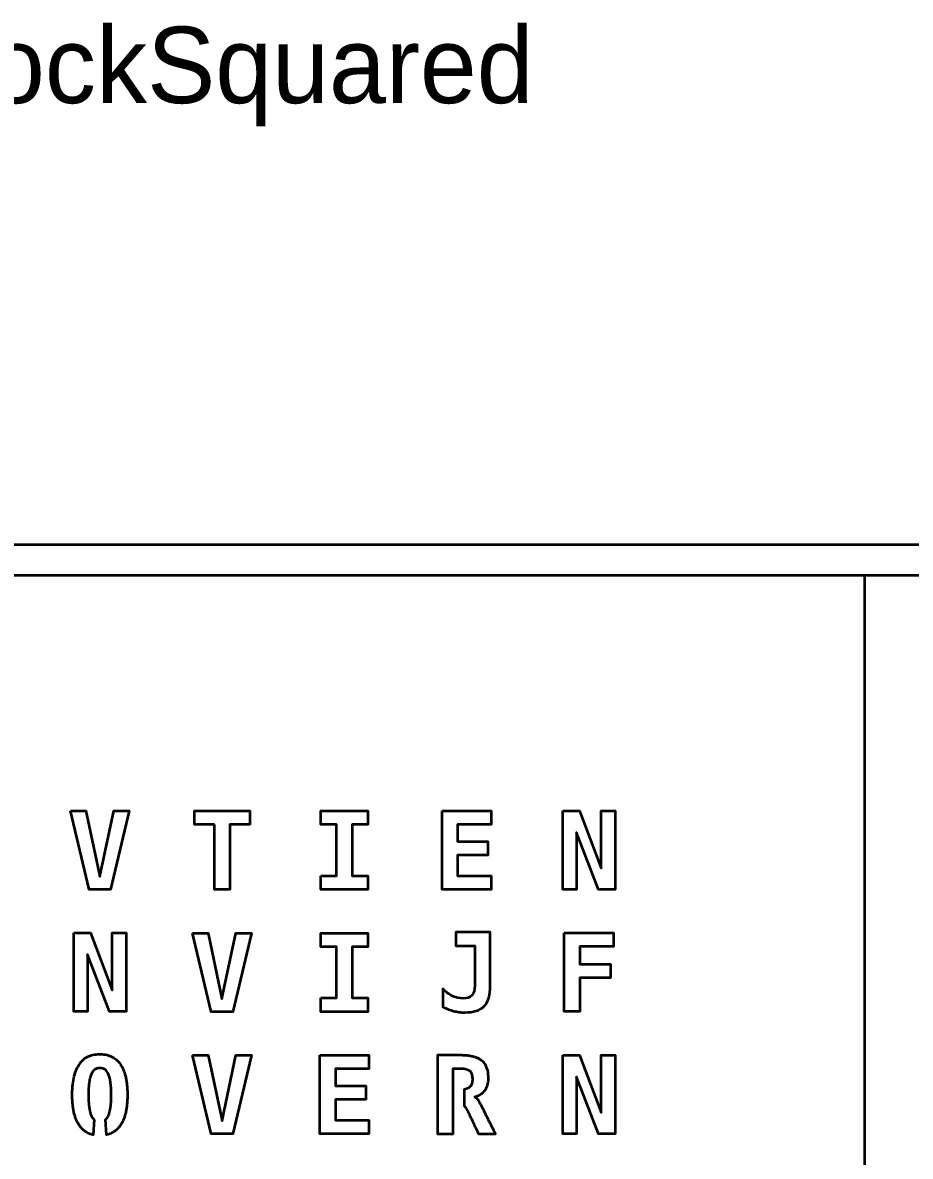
# Model space of a CAD drawing. Header units: inches. Extents: x 0 to 900, y -600 to 85.
# Drawn here: x 157.5 to 302.5, y -100 to 85.3 of the extents above; entities that cross this region are included whole.
import ezdxf

# ---------------------------------------------------------------- set-up
doc = ezdxf.new("R2010")
doc.units = ezdxf.units.IN
doc.header["$MEASUREMENT"] = 0
for name, color, linetype in [('01_SNIJLIJNEN', 7, 'Continuous'), ('04_WERKBLAD', 7, 'Continuous'), ('05_TEKSTEN_INSTRUCTIES', 7, 'Continuous')]:
    doc.layers.add(name, color=color, linetype=linetype)

msp = doc.modelspace()

# ---------------------------------------------------------------- linework, layer by layer
at = {"layer": '01_SNIJLIJNEN', "color": 7, "lineweight": 35, "true_color": 0xffffff}
msp.add_lwpolyline([(895, -595), (5, -595), (5, -5), (895, -5), (895, -595)], dxfattribs=at)
at = {"layer": '01_SNIJLIJNEN', "color": 5, "lineweight": 35, "true_color": 0x0000ff}
for points in [[(895, -595), (5, -595), (5, -5), (895, -5), (895, -595)], [(295, -5), (295, -295)], [(165.29, -43.54), (167.84, -43.54), (170.1, -54.28), (172.37, -43.54), (174.92, -43.54), (171.87, -56.4), (168.34, -56.4), (165.29, -43.54)], [(188.81, -45.76), (185.55, -45.76), (185.55, -43.54), (194.62, -43.54), (194.62, -45.76), (191.35, -45.76), (191.35, -56.4), (188.81, -56.4), (188.81, -45.76)], [(206.22, -54.16), (208.78, -54.16), (208.78, -45.78), (206.22, -45.78), (206.22, -43.54), (213.87, -43.54), (213.87, -45.78), (211.32, -45.78), (211.32, -54.16), (213.87, -54.16), (213.87, -56.4), (206.22, -56.4), (206.22, -54.16)], [(226.01, -43.54), (234.02, -43.54), (234.02, -45.78), (228.55, -45.78), (228.55, -48.56), (233.5, -48.56), (233.5, -50.79), (228.55, -50.79), (228.55, -54.16), (234.02, -54.16), (234.02, -56.4), (226.01, -56.4), (226.01, -43.54)], [(245.71, -43.54), (248.44, -43.54), (252.02, -52.89), (252.02, -43.54), (254.26, -43.54), (254.26, -56.4), (251.55, -56.4), (247.95, -47.06), (247.95, -56.4), (245.71, -56.4), (245.71, -43.54)], [(165.83, -63.5), (168.56, -63.5), (172.14, -72.85), (172.14, -63.5), (174.38, -63.5), (174.38, -76.36), (171.67, -76.36), (168.07, -67.02), (168.07, -76.36), (165.83, -76.36), (165.83, -63.5)], [(185.23, -63.51), (187.79, -63.51), (190.05, -74.25), (192.31, -63.51), (194.87, -63.51), (191.81, -76.37), (188.29, -76.37), (185.23, -63.51)], [(206.22, -74.13), (208.78, -74.13), (208.78, -65.75), (206.22, -65.75), (206.22, -63.51), (213.87, -63.51), (213.87, -65.75), (211.32, -65.75), (211.32, -74.13), (213.87, -74.13), (213.87, -76.37), (206.22, -76.37), (206.22, -74.13)], [(245.98, -63.5), (253.99, -63.5), (253.99, -65.74), (248.52, -65.74), (248.52, -68.6), (253.5, -68.6), (253.5, -70.84), (248.52, -70.84), (248.52, -76.36), (245.98, -76.36), (245.98, -63.5)], [(185.26, -83.48), (187.81, -83.48), (190.07, -94.22), (192.34, -83.48), (194.89, -83.48), (191.84, -96.34), (188.31, -96.34), (185.26, -83.48)], [(206.04, -83.48), (214.05, -83.48), (214.05, -85.71), (208.58, -85.71), (208.58, -88.49), (213.53, -88.49), (213.53, -90.73), (208.58, -90.73), (208.58, -94.09), (214.05, -94.09), (214.05, -96.33), (206.04, -96.33), (206.04, -83.48)], [(245.71, -83.48), (248.44, -83.48), (252.02, -92.83), (252.02, -83.48), (254.26, -83.48), (254.26, -96.34), (251.55, -96.34), (247.95, -87), (247.95, -96.34), (245.71, -96.34), (245.71, -83.48)]]:
    msp.add_lwpolyline(points, dxfattribs=at)
for points, knots in [([(229.72, -76.49), (229.39, -76.49), (229.08, -76.47), (228.81, -76.43), (228.53, -76.39), (228.24, -76.34), (227.95, -76.26), (227.65, -76.19), (227.36, -76.1), (227.07, -75.99), (226.77, -75.89), (226.47, -75.76), (226.15, -75.6), (226.15, -75.6), (226.15, -72.66), (226.15, -72.66), (226.39, -72.91), (226.65, -73.14), (226.91, -73.33), (227.18, -73.52), (227.45, -73.68), (227.73, -73.81), (228.28, -74.07), (228.85, -74.21), (229.43, -74.21), (230.09, -74.21), (230.57, -74.04), (230.88, -73.71), (231.19, -73.37), (231.35, -72.84), (231.35, -72.11), (231.35, -72.11), (231.35, -65.62), (231.35, -65.62), (231.35, -65.62), (228.24, -65.62), (228.24, -65.62), (228.24, -65.62), (228.24, -63.38), (228.24, -63.38), (228.24, -63.38), (233.89, -63.38), (233.89, -63.38), (233.89, -63.38), (233.89, -72.11), (233.89, -72.11), (233.89, -73.68), (233.56, -74.8), (232.91, -75.47), (232.57, -75.82), (232.13, -76.07), (231.58, -76.24), (231.04, -76.4), (230.41, -76.49), (229.72, -76.49)], [0, 0, 0, 0, 1, 1, 1, 2, 2, 2, 3, 3, 3, 4, 4, 4, 5, 5, 5, 6, 6, 6, 7, 7, 7, 8, 8, 8, 9, 9, 9, 10, 10, 10, 11, 11, 11, 12, 12, 12, 13, 13, 13, 14, 14, 14, 15, 15, 15, 16, 16, 16, 17, 17, 17, 18, 18, 18, 18]), ([(169.17, -94.01), (169.15, -93.98), (169.12, -93.96), (169.09, -93.93), (169.07, -93.9), (169.04, -93.87), (169.01, -93.84), (168.99, -93.81), (168.96, -93.78), (168.94, -93.75), (168.92, -93.72), (168.89, -93.68), (168.87, -93.65), (168.85, -93.61), (168.82, -93.58), (168.8, -93.54), (168.78, -93.5), (168.76, -93.46), (168.74, -93.42), (168.72, -93.38), (168.7, -93.34), (168.68, -93.3), (168.66, -93.25), (168.65, -93.21), (168.63, -93.16), (168.61, -93.12), (168.59, -93.07), (168.58, -93.02), (168.56, -92.97), (168.55, -92.92), (168.53, -92.87), (168.52, -92.81), (168.5, -92.76), (168.49, -92.7), (168.47, -92.65), (168.46, -92.59), (168.45, -92.53), (168.43, -92.47), (168.42, -92.41), (168.41, -92.35), (168.4, -92.28), (168.39, -92.22), (168.38, -92.15), (168.37, -92.09), (168.36, -92.02), (168.35, -91.95), (168.34, -91.88), (168.33, -91.81), (168.32, -91.74), (168.31, -91.66), (168.31, -91.59), (168.3, -91.51), (168.29, -91.43), (168.29, -91.36), (168.28, -91.28), (168.27, -91.2), (168.27, -91.12), (168.26, -91.03), (168.26, -90.95), (168.26, -90.86), (168.25, -90.78), (168.25, -90.69), (168.25, -90.6), (168.24, -90.51), (168.24, -90.42), (168.24, -90.33), (168.24, -90.24), (168.24, -90.15), (168.24, -90.05), (168.24, -89.95), (168.24, -89.86), (168.24, -89.76), (168.24, -89.67), (168.24, -89.58), (168.24, -89.49), (168.24, -89.4), (168.25, -89.31), (168.25, -89.22), (168.25, -89.13), (168.26, -89.05), (168.26, -88.96), (168.26, -88.88), (168.27, -88.8), (168.27, -88.71), (168.28, -88.64), (168.29, -88.56), (168.29, -88.48), (168.3, -88.4), (168.31, -88.33), (168.31, -88.25), (168.32, -88.18), (168.33, -88.11), (168.34, -88.03), (168.35, -87.96), (168.36, -87.9), (168.37, -87.83), (168.38, -87.76), (168.39, -87.7), (168.4, -87.63), (168.41, -87.57), (168.42, -87.51), (168.43, -87.44), (168.45, -87.39), (168.46, -87.33), (168.47, -87.27), (168.49, -87.21), (168.5, -87.16), (168.52, -87.1), (168.53, -87.05), (168.55, -87), (168.56, -86.95), (168.58, -86.9), (168.58, -86.9), (168.68, -86.62), (168.68, -86.62), (168.68, -86.62), (168.77, -86.44), (168.77, -86.44), (168.77, -86.44), (168.87, -86.27), (168.87, -86.27), (168.87, -86.27), (168.97, -86.12), (168.97, -86.12), (168.97, -86.12), (169.09, -85.99), (169.09, -85.99), (169.09, -85.99), (169.21, -85.88), (169.21, -85.88), (169.21, -85.88), (169.34, -85.78), (169.34, -85.78), (169.34, -85.78), (169.48, -85.7), (169.48, -85.7), (169.48, -85.7), (169.63, -85.65), (169.63, -85.65), (169.63, -85.65), (169.8, -85.61), (169.8, -85.61), (169.8, -85.61), (169.98, -85.58), (169.98, -85.58), (169.98, -85.58), (170.1, -85.58), (170.1, -85.58), (170.1, -85.58), (170.34, -85.6), (170.34, -85.6), (170.34, -85.6), (170.56, -85.65), (170.56, -85.65), (170.56, -85.65), (170.76, -85.73), (170.76, -85.73), (170.76, -85.73), (170.95, -85.84), (170.95, -85.84), (170.95, -85.84), (171.12, -85.99), (171.12, -85.99), (171.12, -85.99), (171.27, -86.17), (171.27, -86.17), (171.27, -86.17), (171.41, -86.38), (171.41, -86.38), (171.41, -86.38), (171.53, -86.62), (171.53, -86.62), (171.53, -86.62), (171.63, -86.9), (171.63, -86.9), (171.63, -86.9), (171.72, -87.21), (171.72, -87.21), (171.72, -87.21), (171.8, -87.57), (171.8, -87.57), (171.8, -87.57), (171.86, -87.96), (171.86, -87.96), (171.86, -87.96), (171.91, -88.4), (171.91, -88.4), (171.91, -88.4), (171.95, -88.88), (171.95, -88.88), (171.95, -88.88), (171.97, -89.4), (171.97, -89.4), (171.97, -89.49), (171.97, -89.58), (171.97, -89.67), (171.97, -89.76), (171.97, -89.86), (171.97, -89.95), (171.97, -90.05), (171.97, -90.15), (171.97, -90.24), (171.97, -90.33), (171.97, -90.42), (171.97, -90.51), (171.96, -90.6), (171.96, -90.69), (171.96, -90.78), (171.95, -90.86), (171.95, -90.95), (171.95, -91.03), (171.94, -91.12), (171.94, -91.2), (171.93, -91.28), (171.92, -91.36), (171.92, -91.43), (171.91, -91.51), (171.9, -91.59), (171.9, -91.66), (171.89, -91.74), (171.88, -91.81), (171.87, -91.88), (171.86, -91.95), (171.85, -92.02), (171.84, -92.09), (171.83, -92.15), (171.82, -92.22), (171.81, -92.28), (171.8, -92.35), (171.79, -92.41), (171.78, -92.47), (171.76, -92.53), (171.75, -92.59), (171.74, -92.65), (171.72, -92.7), (171.71, -92.76), (171.69, -92.81), (171.68, -92.87), (171.66, -92.92), (171.65, -92.97), (171.63, -93.02), (171.62, -93.07), (171.6, -93.12), (171.58, -93.16), (171.56, -93.21), (171.55, -93.25), (171.53, -93.3), (171.51, -93.34), (171.49, -93.38), (171.47, -93.42), (171.45, -93.46), (171.43, -93.5), (171.41, -93.54), (171.39, -93.58), (171.36, -93.61), (171.34, -93.65), (171.32, -93.68), (171.29, -93.72), (171.27, -93.75), (171.25, -93.78), (171.22, -93.81), (171.2, -93.84), (171.17, -93.87), (171.14, -93.9), (171.12, -93.93), (171.09, -93.96), (171.06, -93.98), (171.03, -94.01), (171.03, -94.01), (171.17, -96.5), (171.17, -96.5), (171.21, -96.49), (171.26, -96.48), (171.3, -96.47), (171.34, -96.46), (171.38, -96.45), (171.42, -96.44), (171.46, -96.43), (171.5, -96.42), (171.54, -96.41), (171.57, -96.39), (171.61, -96.38), (171.65, -96.37), (171.69, -96.35), (171.73, -96.34), (171.76, -96.33), (171.8, -96.31), (171.84, -96.3), (171.88, -96.28), (171.91, -96.26), (171.95, -96.25), (171.98, -96.23), (172.02, -96.21), (172.05, -96.2), (172.09, -96.18), (172.12, -96.16), (172.16, -96.14), (172.19, -96.12), (172.23, -96.1), (172.26, -96.08), (172.29, -96.06), (172.33, -96.04), (172.36, -96.02), (172.39, -96), (172.43, -95.98), (172.46, -95.96), (172.49, -95.94), (172.52, -95.92), (172.55, -95.89), (172.58, -95.87), (172.62, -95.85), (172.65, -95.82), (172.68, -95.8), (172.71, -95.77), (172.74, -95.75), (172.77, -95.73), (172.8, -95.7), (172.83, -95.67), (172.86, -95.65), (172.88, -95.62), (172.91, -95.6), (172.94, -95.57), (172.97, -95.54), (173, -95.51), (173.02, -95.49), (173.05, -95.46), (173.08, -95.43), (173.11, -95.4), (173.13, -95.37), (173.16, -95.34), (173.18, -95.31), (173.21, -95.28), (173.24, -95.25), (173.26, -95.22), (173.29, -95.19), (173.31, -95.16), (173.34, -95.13), (173.36, -95.09), (173.38, -95.06), (173.41, -95.03), (173.43, -95), (173.45, -94.96), (173.48, -94.93), (173.52, -94.86), (173.57, -94.78), (173.61, -94.71), (173.66, -94.64), (173.7, -94.56), (173.74, -94.48), (173.78, -94.4), (173.82, -94.32), (173.86, -94.24), (173.9, -94.15), (173.94, -94.07), (173.97, -93.98), (174.01, -93.9), (174.04, -93.81), (174.08, -93.72), (174.11, -93.62), (174.14, -93.53), (174.17, -93.44), (174.2, -93.34), (174.23, -93.24), (174.25, -93.14), (174.28, -93.05), (174.3, -92.94), (174.33, -92.84), (174.35, -92.74), (174.37, -92.63), (174.39, -92.52), (174.41, -92.42), (174.43, -92.31), (174.45, -92.19), (174.47, -92.08), (174.49, -91.97), (174.5, -91.85), (174.52, -91.74), (174.53, -91.62), (174.54, -91.5), (174.55, -91.38), (174.56, -91.26), (174.57, -91.13), (174.58, -91.01), (174.59, -90.88), (174.59, -90.76), (174.6, -90.63), (174.6, -90.5), (174.61, -90.37), (174.61, -90.23), (174.61, -90.1), (174.61, -89.96), (174.61, -89.83), (174.61, -89.69), (174.61, -89.56), (174.6, -89.42), (174.6, -89.29), (174.59, -89.16), (174.59, -89.04), (174.58, -88.91), (174.57, -88.78), (174.56, -88.66), (174.55, -88.54), (174.54, -88.42), (174.53, -88.3), (174.52, -88.18), (174.5, -88.06), (174.49, -87.95), (174.47, -87.83), (174.45, -87.72), (174.43, -87.61), (174.41, -87.5), (174.39, -87.39), (174.37, -87.28), (174.35, -87.18), (174.33, -87.07), (174.3, -86.97), (174.28, -86.87), (174.25, -86.77), (174.23, -86.67), (174.2, -86.57), (174.17, -86.48), (174.14, -86.38), (174.11, -86.29), (174.08, -86.2), (174.04, -86.11), (174.01, -86.02), (173.97, -85.93), (173.94, -85.84), (173.9, -85.76), (173.86, -85.68), (173.82, -85.59), (173.78, -85.51), (173.74, -85.43), (173.7, -85.36), (173.66, -85.28), (173.61, -85.2), (173.57, -85.13), (173.52, -85.06), (173.48, -84.99), (173.45, -84.95), (173.43, -84.92), (173.41, -84.89), (173.41, -84.89), (173.25, -84.69), (173.25, -84.69), (173.25, -84.69), (173.1, -84.51), (173.1, -84.51), (173.1, -84.51), (172.93, -84.34), (172.93, -84.34), (172.93, -84.34), (172.75, -84.18), (172.75, -84.18), (172.75, -84.18), (172.57, -84.04), (172.57, -84.04), (172.57, -84.04), (172.37, -83.9), (172.37, -83.9), (172.37, -83.9), (172.17, -83.78), (172.17, -83.78), (172.17, -83.78), (171.96, -83.68), (171.96, -83.68), (171.96, -83.68), (171.74, -83.58), (171.74, -83.58), (171.74, -83.58), (171.51, -83.51), (171.51, -83.51), (171.51, -83.51), (171.28, -83.44), (171.28, -83.44), (171.28, -83.44), (171.03, -83.39), (171.03, -83.39), (171.03, -83.39), (170.78, -83.35), (170.78, -83.35), (170.78, -83.35), (170.51, -83.32), (170.51, -83.32), (170.51, -83.32), (170.24, -83.31), (170.24, -83.31), (170.24, -83.31), (169.97, -83.31), (169.97, -83.31), (169.97, -83.31), (169.71, -83.32), (169.71, -83.32), (169.71, -83.32), (169.46, -83.34), (169.46, -83.34), (169.46, -83.34), (169.21, -83.38), (169.21, -83.38), (169.21, -83.38), (168.98, -83.43), (168.98, -83.43), (168.98, -83.43), (168.74, -83.49), (168.74, -83.49), (168.74, -83.49), (168.52, -83.57), (168.52, -83.57), (168.52, -83.57), (168.3, -83.65), (168.3, -83.65), (168.3, -83.65), (168.08, -83.75), (168.08, -83.75), (168.08, -83.75), (167.88, -83.86), (167.88, -83.86), (167.88, -83.86), (167.68, -83.99), (167.68, -83.99), (167.68, -83.99), (167.49, -84.14), (167.49, -84.14), (167.49, -84.14), (167.31, -84.3), (167.31, -84.3), (167.31, -84.3), (167.14, -84.47), (167.14, -84.47), (167.14, -84.47), (166.97, -84.66), (166.97, -84.66), (166.97, -84.66), (166.82, -84.87), (166.82, -84.87), (166.82, -84.87), (166.67, -85.09), (166.67, -85.09), (166.67, -85.09), (166.54, -85.32), (166.54, -85.32), (166.54, -85.32), (166.41, -85.55), (166.41, -85.55), (166.41, -85.55), (166.29, -85.8), (166.29, -85.8), (166.29, -85.8), (166.19, -86.07), (166.19, -86.07), (166.19, -86.07), (166.09, -86.34), (166.09, -86.34), (166.09, -86.34), (166, -86.63), (166, -86.63), (166, -86.63), (165.92, -86.93), (165.92, -86.93), (165.92, -86.93), (165.85, -87.24), (165.85, -87.24), (165.85, -87.24), (165.79, -87.56), (165.79, -87.56), (165.79, -87.56), (165.73, -87.89), (165.73, -87.89), (165.73, -87.89), (165.69, -88.24), (165.69, -88.24), (165.69, -88.24), (165.65, -88.6), (165.65, -88.6), (165.65, -88.6), (165.63, -88.98), (165.63, -88.98), (165.63, -88.98), (165.61, -89.36), (165.61, -89.36), (165.61, -89.36), (165.6, -89.76), (165.6, -89.76), (165.6, -89.83), (165.6, -89.89), (165.6, -89.96), (165.6, -90.1), (165.6, -90.23), (165.6, -90.37), (165.61, -90.5), (165.61, -90.63), (165.62, -90.76), (165.62, -90.89), (165.63, -91.01), (165.64, -91.14), (165.65, -91.26), (165.66, -91.38), (165.67, -91.5), (165.68, -91.62), (165.7, -91.74), (165.71, -91.86), (165.73, -91.97), (165.74, -92.09), (165.76, -92.2), (165.78, -92.31), (165.8, -92.42), (165.82, -92.53), (165.84, -92.64), (165.86, -92.74), (165.88, -92.85), (165.91, -92.95), (165.93, -93.05), (165.96, -93.15), (165.99, -93.25), (166.02, -93.35), (166.05, -93.44), (166.07, -93.54), (166.11, -93.63), (166.14, -93.72), (166.17, -93.81), (166.21, -93.9), (166.24, -93.99), (166.28, -94.08), (166.31, -94.16), (166.35, -94.25), (166.39, -94.33), (166.43, -94.41), (166.47, -94.49), (166.52, -94.57), (166.56, -94.64), (166.6, -94.72), (166.65, -94.79), (166.69, -94.87), (166.74, -94.94), (166.76, -94.97), (166.79, -95), (166.81, -95.04), (166.83, -95.07), (166.86, -95.1), (166.88, -95.13), (166.91, -95.16), (166.93, -95.2), (166.95, -95.23), (166.98, -95.26), (167, -95.29), (167.03, -95.32), (167.06, -95.35), (167.08, -95.38), (167.11, -95.4), (167.13, -95.43), (167.16, -95.46), (167.19, -95.49), (167.21, -95.52), (167.24, -95.54), (167.27, -95.57), (167.3, -95.6), (167.33, -95.62), (167.35, -95.65), (167.38, -95.68), (167.41, -95.7), (167.44, -95.73), (167.47, -95.75), (167.5, -95.78), (167.53, -95.8), (167.56, -95.82), (167.59, -95.85), (167.62, -95.87), (167.65, -95.89), (167.68, -95.92), (167.72, -95.94), (167.75, -95.96), (167.78, -95.98), (167.81, -96), (167.84, -96.02), (167.88, -96.04), (167.91, -96.06), (167.94, -96.08), (167.98, -96.1), (168.01, -96.12), (168.04, -96.14), (168.08, -96.16), (168.11, -96.18), (168.15, -96.2), (168.18, -96.21), (168.22, -96.23), (168.25, -96.25), (168.29, -96.26), (168.32, -96.28), (168.36, -96.3), (168.4, -96.31), (168.43, -96.33), (168.47, -96.34), (168.51, -96.35), (168.55, -96.37), (168.58, -96.38), (168.62, -96.39), (168.66, -96.41), (168.7, -96.42), (168.74, -96.43), (168.78, -96.44), (168.82, -96.45), (168.86, -96.46), (168.9, -96.47), (168.94, -96.48), (168.98, -96.49), (169.02, -96.5), (169.02, -96.5), (169.17, -94.01), (169.17, -94.01)], [0, 0, 0, 0, 1, 1, 1, 2, 2, 2, 3, 3, 3, 4, 4, 4, 5, 5, 5, 6, 6, 6, 7, 7, 7, 8, 8, 8, 9, 9, 9, 10, 10, 10, 11, 11, 11, 12, 12, 12, 13, 13, 13, 14, 14, 14, 15, 15, 15, 16, 16, 16, 17, 17, 17, 18, 18, 18, 19, 19, 19, 20, 20, 20, 21, 21, 21, 22, 22, 22, 23, 23, 23, 24, 24, 24, 25, 25, 25, 26, 26, 26, 27, 27, 27, 28, 28, 28, 29, 29, 29, 30, 30, 30, 31, 31, 31, 32, 32, 32, 33, 33, 33, 34, 34, 34, 35, 35, 35, 36, 36, 36, 37, 37, 37, 38, 38, 38, 39, 39, 39, 40, 40, 40, 41, 41, 41, 42, 42, 42, 43, 43, 43, 44, 44, 44, 45, 45, 45, 46, 46, 46, 47, 47, 47, 48, 48, 48, 49, 49, 49, 50, 50, 50, 51, 51, 51, 52, 52, 52, 53, 53, 53, 54, 54, 54, 55, 55, 55, 56, 56, 56, 57, 57, 57, 58, 58, 58, 59, 59, 59, 60, 60, 60, 61, 61, 61, 62, 62, 62, 63, 63, 63, 64, 64, 64, 65, 65, 65, 66, 66, 66, 67, 67, 67, 68, 68, 68, 69, 69, 69, 70, 70, 70, 71, 71, 71, 72, 72, 72, 73, 73, 73, 74, 74, 74, 75, 75, 75, 76, 76, 76, 77, 77, 77, 78, 78, 78, 79, 79, 79, 80, 80, 80, 81, 81, 81, 82, 82, 82, 83, 83, 83, 84, 84, 84, 85, 85, 85, 86, 86, 86, 87, 87, 87, 88, 88, 88, 89, 89, 89, 90, 90, 90, 91, 91, 91, 92, 92, 92, 93, 93, 93, 94, 94, 94, 95, 95, 95, 96, 96, 96, 97, 97, 97, 98, 98, 98, 99, 99, 99, 100, 100, 100, 101, 101, 101, 102, 102, 102, 103, 103, 103, 104, 104, 104, 105, 105, 105, 106, 106, 106, 107, 107, 107, 108, 108, 108, 109, 109, 109, 110, 110, 110, 111, 111, 111, 112, 112, 112, 113, 113, 113, 114, 114, 114, 115, 115, 115, 116, 116, 116, 117, 117, 117, 118, 118, 118, 119, 119, 119, 120, 120, 120, 121, 121, 121, 122, 122, 122, 123, 123, 123, 124, 124, 124, 125, 125, 125, 126, 126, 126, 127, 127, 127, 128, 128, 128, 129, 129, 129, 130, 130, 130, 131, 131, 131, 132, 132, 132, 133, 133, 133, 134, 134, 134, 135, 135, 135, 136, 136, 136, 137, 137, 137, 138, 138, 138, 139, 139, 139, 140, 140, 140, 141, 141, 141, 142, 142, 142, 143, 143, 143, 144, 144, 144, 145, 145, 145, 146, 146, 146, 147, 147, 147, 148, 148, 148, 149, 149, 149, 150, 150, 150, 151, 151, 151, 152, 152, 152, 153, 153, 153, 154, 154, 154, 155, 155, 155, 156, 156, 156, 157, 157, 157, 158, 158, 158, 159, 159, 159, 160, 160, 160, 161, 161, 161, 162, 162, 162, 163, 163, 163, 164, 164, 164, 165, 165, 165, 166, 166, 166, 167, 167, 167, 168, 168, 168, 169, 169, 169, 170, 170, 170, 171, 171, 171, 172, 172, 172, 173, 173, 173, 174, 174, 174, 175, 175, 175, 176, 176, 176, 177, 177, 177, 178, 178, 178, 179, 179, 179, 180, 180, 180, 181, 181, 181, 182, 182, 182, 183, 183, 183, 184, 184, 184, 185, 185, 185, 186, 186, 186, 187, 187, 187, 188, 188, 188, 189, 189, 189, 190, 190, 190, 191, 191, 191, 192, 192, 192, 193, 193, 193, 194, 194, 194, 195, 195, 195, 196, 196, 196, 197, 197, 197, 198, 198, 198, 199, 199, 199, 200, 200, 200, 201, 201, 201, 202, 202, 202, 203, 203, 203, 204, 204, 204, 205, 205, 205, 206, 206, 206, 207, 207, 207, 208, 208, 208, 209, 209, 209, 210, 210, 210, 211, 211, 211, 212, 212, 212, 213, 213, 213, 214, 214, 214, 215, 215, 215, 216, 216, 216, 217, 217, 217, 218, 218, 218, 219, 219, 219, 220, 220, 220, 221, 221, 221, 222, 222, 222, 223, 223, 223, 224, 224, 224, 225, 225, 225, 226, 226, 226, 227, 227, 227, 228, 228, 228, 229, 229, 229, 230, 230, 230, 231, 231, 231, 232, 232, 232, 233, 233, 233, 234, 234, 234, 235, 235, 235, 236, 236, 236, 236]), ([(231.27, -90.33), (231.27, -90.33), (231.45, -90.41), (231.45, -90.41), (231.45, -90.41), (231.61, -90.51), (231.61, -90.51), (231.61, -90.51), (231.74, -90.62), (231.74, -90.62), (231.74, -90.62), (231.88, -90.79), (231.88, -90.79), (231.88, -90.79), (232.02, -90.98), (232.02, -90.98), (232.02, -90.98), (232.1, -91.12), (232.1, -91.12), (232.1, -91.12), (232.2, -91.28), (232.2, -91.28), (232.2, -91.28), (232.29, -91.46), (232.29, -91.46), (232.29, -91.46), (232.4, -91.66), (232.4, -91.66), (232.4, -91.66), (232.57, -92), (232.57, -92), (232.57, -92), (232.71, -92.29), (232.71, -92.29), (232.71, -92.29), (232.86, -92.58), (232.86, -92.58), (232.86, -92.58), (233, -92.87), (233, -92.87), (233, -92.87), (233.15, -93.15), (233.15, -93.15), (233.15, -93.15), (233.29, -93.44), (233.29, -93.44), (233.29, -93.44), (233.44, -93.73), (233.44, -93.73), (233.44, -93.73), (233.58, -94.02), (233.58, -94.02), (233.58, -94.02), (233.73, -94.31), (233.73, -94.31), (233.73, -94.31), (233.87, -94.6), (233.87, -94.6), (233.87, -94.6), (234.02, -94.88), (234.02, -94.88), (234.02, -94.88), (234.16, -95.17), (234.16, -95.17), (234.16, -95.17), (234.31, -95.46), (234.31, -95.46), (234.31, -95.46), (234.45, -95.75), (234.45, -95.75), (234.45, -95.75), (234.6, -96.04), (234.6, -96.04), (234.6, -96.04), (234.74, -96.33), (234.74, -96.33), (234.74, -96.33), (231.96, -96.33), (231.96, -96.33), (231.96, -96.33), (231.86, -96.12), (231.86, -96.12), (231.86, -96.12), (231.76, -95.92), (231.76, -95.92), (231.76, -95.92), (231.67, -95.72), (231.67, -95.72), (231.67, -95.72), (231.57, -95.52), (231.57, -95.52), (231.57, -95.52), (231.47, -95.31), (231.47, -95.31), (231.47, -95.31), (231.38, -95.11), (231.38, -95.11), (231.38, -95.11), (231.28, -94.91), (231.28, -94.91), (231.28, -94.91), (231.18, -94.71), (231.18, -94.71), (231.18, -94.71), (231.09, -94.5), (231.09, -94.5), (231.09, -94.5), (230.99, -94.3), (230.99, -94.3), (230.99, -94.3), (230.9, -94.1), (230.9, -94.1), (230.9, -94.1), (230.8, -93.9), (230.8, -93.9), (230.8, -93.9), (230.7, -93.69), (230.7, -93.69), (230.7, -93.69), (230.61, -93.49), (230.61, -93.49), (230.61, -93.49), (230.51, -93.29), (230.51, -93.29), (230.51, -93.29), (230.41, -93.09), (230.41, -93.09), (230.41, -93.09), (230.34, -92.94), (230.34, -92.94), (230.34, -92.94), (230.26, -92.76), (230.26, -92.76), (230.26, -92.76), (230.19, -92.62), (230.19, -92.62), (230.19, -92.62), (230.1, -92.45), (230.1, -92.45), (230.1, -92.45), (230, -92.29), (230, -92.29), (230, -92.29), (229.91, -92.14), (229.91, -92.14), (229.91, -92.14), (229.82, -92), (229.82, -92), (229.82, -92), (229.73, -91.87), (229.73, -91.87), (229.73, -91.87), (229.63, -91.76), (229.63, -91.76), (229.63, -91.76), (229.62, -89.09), (229.62, -89.09), (229.62, -89.09), (229.82, -89.05), (229.82, -89.05), (229.82, -89.05), (230.01, -89), (230.01, -89), (230.01, -89), (230.18, -88.93), (230.18, -88.93), (230.18, -88.93), (230.33, -88.85), (230.33, -88.85), (230.33, -88.85), (230.46, -88.76), (230.46, -88.76), (230.46, -88.76), (230.57, -88.67), (230.57, -88.67), (230.57, -88.67), (230.66, -88.55), (230.66, -88.55), (230.66, -88.55), (230.74, -88.43), (230.74, -88.43), (230.74, -88.43), (230.81, -88.29), (230.81, -88.29), (230.81, -88.29), (230.87, -88.13), (230.87, -88.13), (230.87, -88.13), (230.91, -87.94), (230.91, -87.94), (230.91, -87.94), (230.94, -87.73), (230.94, -87.73), (230.94, -87.73), (230.96, -87.53), (230.96, -87.53), (230.96, -87.53), (230.96, -87.32), (230.96, -87.32), (230.96, -87.32), (230.95, -87.09), (230.95, -87.09), (230.95, -87.09), (230.93, -86.89), (230.93, -86.89), (230.93, -86.89), (230.89, -86.7), (230.89, -86.7), (230.89, -86.7), (230.84, -86.53), (230.84, -86.53), (230.84, -86.53), (230.77, -86.37), (230.77, -86.37), (230.77, -86.37), (230.69, -86.23), (230.69, -86.23), (230.69, -86.23), (230.64, -86.17), (230.64, -86.17), (230.64, -86.17), (230.54, -86.06), (230.54, -86.06), (230.54, -86.06), (230.42, -85.96), (230.42, -85.96), (230.42, -85.96), (230.29, -85.88), (230.29, -85.88), (230.29, -85.88), (230.13, -85.8), (230.13, -85.8), (230.13, -85.8), (229.96, -85.74), (229.96, -85.74), (229.96, -85.74), (229.77, -85.7), (229.77, -85.7), (229.77, -85.7), (229.56, -85.66), (229.56, -85.66), (229.56, -85.66), (229.33, -85.64), (229.33, -85.64), (229.33, -85.64), (229.08, -85.63), (229.08, -85.63), (229.08, -85.63), (228.91, -85.63), (228.91, -85.63), (228.91, -85.63), (228.83, -85.63), (228.83, -85.63), (228.83, -85.63), (227.83, -85.63), (227.83, -85.63), (227.83, -85.63), (227.83, -89.13), (227.83, -89.13), (227.83, -89.13), (227.83, -90.19), (227.83, -90.19), (227.83, -90.19), (227.83, -91.26), (227.83, -91.26), (227.83, -91.26), (227.83, -96.33), (227.83, -96.33), (227.83, -96.33), (225.29, -96.33), (225.29, -96.33), (225.29, -96.33), (225.29, -83.5), (225.29, -83.5), (225.29, -83.5), (228.27, -83.5), (228.27, -83.5), (228.27, -83.5), (228.49, -83.5), (228.49, -83.5), (228.49, -83.5), (228.72, -83.5), (228.72, -83.5), (228.72, -83.5), (228.95, -83.5), (228.95, -83.5), (229.05, -83.5), (229.16, -83.5), (229.26, -83.5), (229.35, -83.51), (229.45, -83.51), (229.55, -83.51), (229.64, -83.52), (229.74, -83.52), (229.83, -83.53), (229.92, -83.54), (230.01, -83.55), (230.1, -83.55), (230.19, -83.56), (230.28, -83.57), (230.36, -83.59), (230.45, -83.6), (230.53, -83.61), (230.61, -83.62), (230.69, -83.64), (230.77, -83.65), (230.85, -83.67), (230.93, -83.68), (231, -83.7), (231.08, -83.72), (231.15, -83.74), (231.22, -83.76), (231.29, -83.78), (231.36, -83.8), (231.43, -83.82), (231.5, -83.84), (231.57, -83.87), (231.63, -83.89), (231.7, -83.91), (231.76, -83.94), (231.82, -83.97), (231.88, -83.99), (231.94, -84.02), (232, -84.05), (232.05, -84.08), (232.11, -84.11), (232.16, -84.14), (232.22, -84.17), (232.27, -84.2), (232.32, -84.24), (232.37, -84.27), (232.42, -84.3), (232.46, -84.34), (232.51, -84.38), (232.51, -84.38), (232.7, -84.55), (232.7, -84.55), (232.7, -84.55), (232.88, -84.74), (232.88, -84.74), (232.88, -84.74), (233.03, -84.96), (233.03, -84.96), (233.03, -84.96), (233.17, -85.19), (233.17, -85.19), (233.17, -85.19), (233.28, -85.44), (233.28, -85.44), (233.28, -85.44), (233.38, -85.71), (233.38, -85.71), (233.38, -85.71), (233.46, -86), (233.46, -86), (233.46, -86), (233.52, -86.3), (233.52, -86.3), (233.52, -86.3), (233.56, -86.62), (233.56, -86.62), (233.56, -86.62), (233.58, -86.95), (233.58, -86.95), (233.58, -86.95), (233.58, -87.27), (233.58, -87.27), (233.58, -87.27), (233.57, -87.62), (233.57, -87.62), (233.57, -87.62), (233.54, -87.86), (233.54, -87.86), (233.54, -87.86), (233.49, -88.15), (233.49, -88.15), (233.49, -88.15), (233.42, -88.42), (233.42, -88.42), (233.42, -88.42), (233.33, -88.67), (233.33, -88.67), (233.33, -88.67), (233.22, -88.91), (233.22, -88.91), (233.22, -88.91), (233.09, -89.13), (233.09, -89.13), (233.09, -89.13), (232.94, -89.33), (232.94, -89.33), (232.94, -89.33), (232.77, -89.51), (232.77, -89.51), (232.77, -89.51), (232.59, -89.68), (232.59, -89.68), (232.59, -89.68), (232.39, -89.82), (232.39, -89.82), (232.39, -89.82), (232.18, -89.95), (232.18, -89.95), (232.18, -89.95), (231.94, -90.06), (231.94, -90.06), (231.94, -90.06), (231.68, -90.15), (231.68, -90.15), (231.68, -90.15), (231.39, -90.22), (231.39, -90.22), (231.39, -90.22), (231.27, -90.33), (231.27, -90.33)], [0, 0, 0, 0, 1, 1, 1, 2, 2, 2, 3, 3, 3, 4, 4, 4, 5, 5, 5, 6, 6, 6, 7, 7, 7, 8, 8, 8, 9, 9, 9, 10, 10, 10, 11, 11, 11, 12, 12, 12, 13, 13, 13, 14, 14, 14, 15, 15, 15, 16, 16, 16, 17, 17, 17, 18, 18, 18, 19, 19, 19, 20, 20, 20, 21, 21, 21, 22, 22, 22, 23, 23, 23, 24, 24, 24, 25, 25, 25, 26, 26, 26, 27, 27, 27, 28, 28, 28, 29, 29, 29, 30, 30, 30, 31, 31, 31, 32, 32, 32, 33, 33, 33, 34, 34, 34, 35, 35, 35, 36, 36, 36, 37, 37, 37, 38, 38, 38, 39, 39, 39, 40, 40, 40, 41, 41, 41, 42, 42, 42, 43, 43, 43, 44, 44, 44, 45, 45, 45, 46, 46, 46, 47, 47, 47, 48, 48, 48, 49, 49, 49, 50, 50, 50, 51, 51, 51, 52, 52, 52, 53, 53, 53, 54, 54, 54, 55, 55, 55, 56, 56, 56, 57, 57, 57, 58, 58, 58, 59, 59, 59, 60, 60, 60, 61, 61, 61, 62, 62, 62, 63, 63, 63, 64, 64, 64, 65, 65, 65, 66, 66, 66, 67, 67, 67, 68, 68, 68, 69, 69, 69, 70, 70, 70, 71, 71, 71, 72, 72, 72, 73, 73, 73, 74, 74, 74, 75, 75, 75, 76, 76, 76, 77, 77, 77, 78, 78, 78, 79, 79, 79, 80, 80, 80, 81, 81, 81, 82, 82, 82, 83, 83, 83, 84, 84, 84, 85, 85, 85, 86, 86, 86, 87, 87, 87, 88, 88, 88, 89, 89, 89, 90, 90, 90, 91, 91, 91, 92, 92, 92, 93, 93, 93, 94, 94, 94, 95, 95, 95, 96, 96, 96, 97, 97, 97, 98, 98, 98, 99, 99, 99, 100, 100, 100, 101, 101, 101, 102, 102, 102, 103, 103, 103, 104, 104, 104, 105, 105, 105, 106, 106, 106, 107, 107, 107, 108, 108, 108, 109, 109, 109, 110, 110, 110, 111, 111, 111, 112, 112, 112, 113, 113, 113, 114, 114, 114, 115, 115, 115, 116, 116, 116, 117, 117, 117, 118, 118, 118, 119, 119, 119, 120, 120, 120, 121, 121, 121, 122, 122, 122, 123, 123, 123, 124, 124, 124, 125, 125, 125, 126, 126, 126, 127, 127, 127, 128, 128, 128, 129, 129, 129, 130, 130, 130, 131, 131, 131, 132, 132, 132, 133, 133, 133, 134, 134, 134, 135, 135, 135, 136, 136, 136, 137, 137, 137, 138, 138, 138, 138])]:
    msp.add_open_spline(points, degree=3, knots=knots, dxfattribs=at)
at = {"layer": '04_WERKBLAD', "color": 2, "lineweight": 35, "true_color": 0xffff00}
msp.add_lwpolyline([(0, 0), (900, 0), (900, -600), (0, -600), (0, 0)], dxfattribs=at)

# ---------------------------------------------------------------- texts
at = {"layer": '05_TEKSTEN_INSTRUCTIES', "color": 18, "true_color": 0x000000, "insert": (0.55, 68.36), "char_height": 12.4883, "attachment_point": 7}
msp.add_mtext('\\fMyriad Pro|b0|i0|c0|p34;\\W1;Lasercutting work ClockSquared', dxfattribs=at)

doc.saveas('drawing.dxf')
